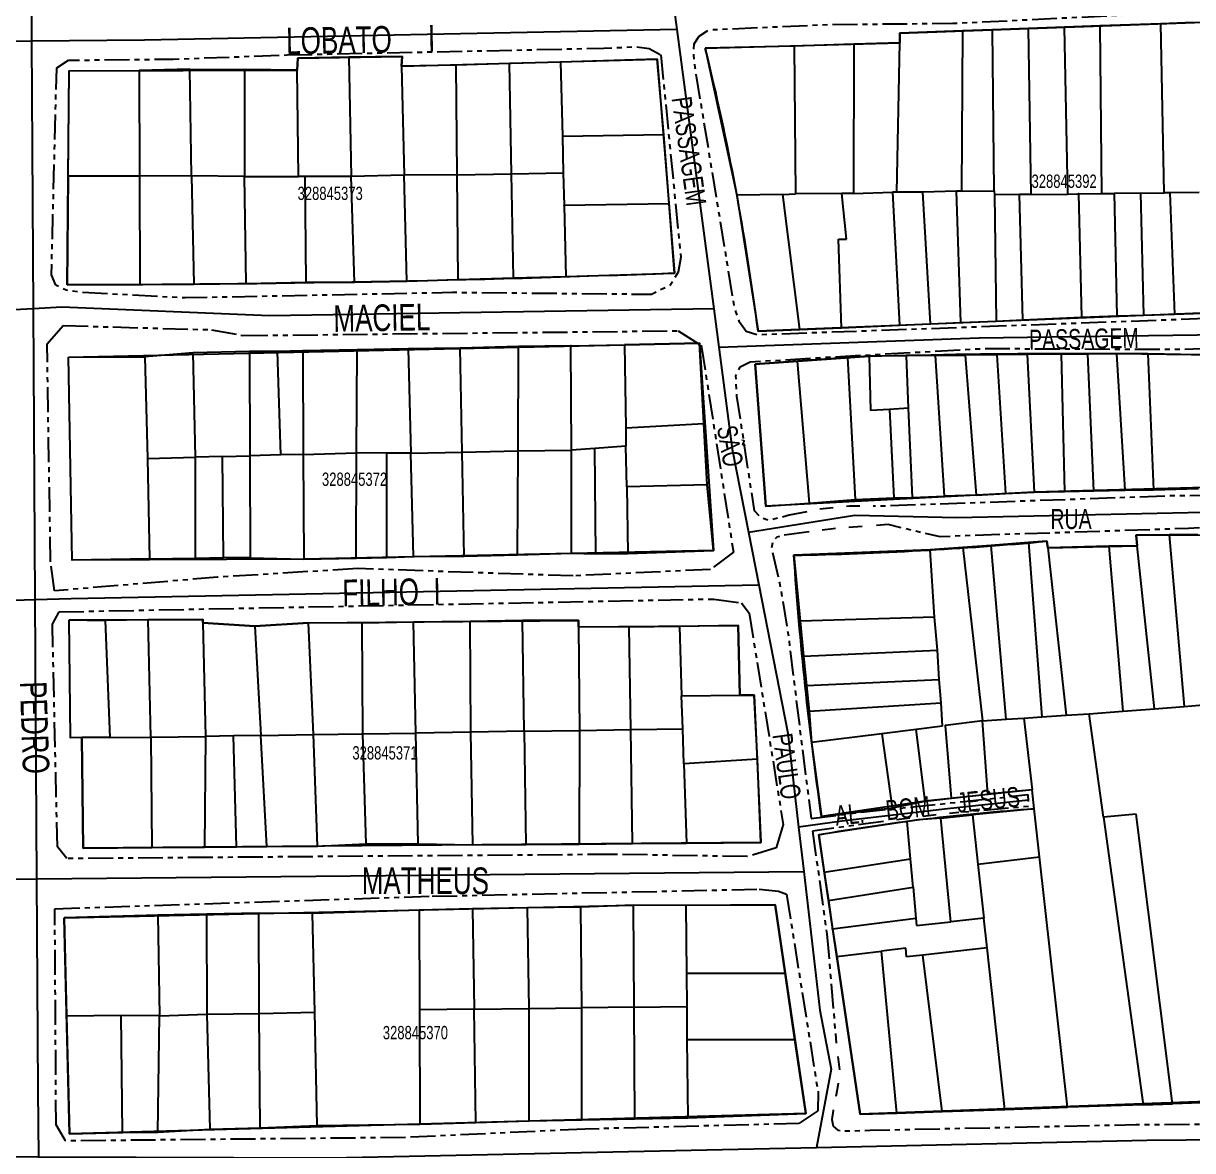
# Model space of a CAD drawing. Extents: x 203614 to 206284, y 4847494 to 4848495.
# Drawn here: x 205025.8 to 205201.4, y 4847971 to 4848140.3 of the extents above; entities that cross this region are included whole.
import ezdxf

# ---------------------------------------------------------------- set-up
doc = ezdxf.new("R2010")
doc.units = 0
doc.header["$LTSCALE"] = 1.5
doc.header["$MEASUREMENT"] = 0
doc.linetypes.add('PHANTOMX2', pattern=[5, 2.5, -0.5, 0.5, -0.5, 0.5, -0.5])
for name, color, linetype in [('CD-MALHA-LOTES', 40, 'CONTINUOUS'), ('CD_TXT_QUADRA', 7, 'CONTINUOUS'), ('RU-QUADRAS', 210, 'CONTINUOUS'), ('SV-EIXO-RUA-N-PAV', 6, 'CONTINUOUS'), ('SV-RUA-NAO-PAV-S-GUIA-C-GUIA', 7, 'PHANTOMX2'), ('SV-TXT-RUA-N-PAV-S-GUIA-C-GUIA', 7, 'CONTINUOUS')]:
    doc.layers.add(name, color=color, linetype=linetype)
doc.styles.add('ARIAL', font='ARIAL.TTF')

msp = doc.modelspace()

# ---------------------------------------------------------------- linework, layer by layer
at = {"layer": 'CD-MALHA-LOTES'}
for p, q in [((205187.51, 4848139.89), (205182.19, 4848139.69)), ((205196.69, 4848140.22), (205187.51, 4848139.89)), ((205187.51, 4848139.89), (205187.76, 4848114.7)), ((205201.58, 4848140.39), (205196.69, 4848140.22)), ((205197.18, 4848114.82), (205196.69, 4848140.22)), ((205166.88, 4848139.14), (205157.45, 4848138.8)), ((205157.45, 4848138.8), (205157.45, 4848137.36)), ((205166.88, 4848139.14), (205166.72, 4848115.06)), ((205171.41, 4848139.3), (205166.88, 4848139.14)), ((205176.74, 4848139.5), (205171.41, 4848139.3)), ((205171.66, 4848115.14), (205171.41, 4848139.3)), ((205182.19, 4848139.69), (205176.74, 4848139.5)), ((205176.74, 4848139.5), (205177.12, 4848114.58)), ((205182.69, 4848114.64), (205182.19, 4848139.69)), ((205141.62, 4848136.85), (205128.25, 4848136.56)), ((205128.25, 4848136.56), (205133, 4848114.45)), ((205150.57, 4848137.17), (205141.62, 4848136.85)), ((205141.62, 4848136.85), (205141.79, 4848114.65)), ((205150.57, 4848137.17), (205150.51, 4848114.73)), ((205157.45, 4848137.36), (205150.57, 4848137.17)), ((205157.01, 4848114.9), (205157.45, 4848137.36)), ((205067.04, 4848135.06), (205066.97, 4848133.25)), ((205074.72, 4848135.21), (205067.04, 4848135.06)), ((205082.7, 4848135.29), (205074.72, 4848135.21)), ((205074.72, 4848135.21), (205075.05, 4848117.29)), ((205082.62, 4848133.86), (205082.7, 4848135.29)), ((205121.03, 4848134.87), (205106.51, 4848134.45)), ((205122.01, 4848123.6), (205121.03, 4848134.87)), ((205032.56, 4848117.33), (205032.72, 4848133.13)), ((205032.72, 4848133.13), (205043.22, 4848133.21)), ((205050.84, 4848133.4), (205043.22, 4848133.21)), ((205043.22, 4848133.21), (205043.28, 4848117.34)), ((205051.1, 4848117.38), (205050.84, 4848133.4)), ((205050.84, 4848133.4), (205059.06, 4848133.35)), ((205059.06, 4848133.35), (205059.04, 4848117.27)), ((205066.97, 4848133.25), (205059.06, 4848133.35)), ((205067.14, 4848117.28), (205066.97, 4848133.25)), ((205090.85, 4848133.99), (205082.62, 4848133.86)), ((205082.62, 4848133.86), (205083.05, 4848117.47)), ((205098.84, 4848134.22), (205090.85, 4848133.99)), ((205091, 4848117.54), (205090.85, 4848133.99)), ((205106.51, 4848134.45), (205098.84, 4848134.22)), ((205099.13, 4848117.66), (205098.84, 4848134.22)), ((205106.51, 4848134.45), (205106.8, 4848123.35)), ((205106.8, 4848123.35), (205122.01, 4848123.6)), ((205106.8, 4848123.35), (205106.88, 4848117.81)), ((205122.81, 4848113.18), (205122.01, 4848123.6)), ((205032.56, 4848117.33), (205032.39, 4848100.99)), ((205043.28, 4848117.34), (205032.56, 4848117.33)), ((205051.1, 4848117.38), (205043.28, 4848117.34)), ((205043.28, 4848117.34), (205043.35, 4848101.03)), ((205051.1, 4848117.38), (205051.42, 4848101.08)), ((205059.04, 4848117.27), (205051.1, 4848117.38)), ((205059.04, 4848117.27), (205067.14, 4848117.28)), ((205059.29, 4848101.2), (205059.04, 4848117.27)), ((205068.09, 4848117.28), (205067.14, 4848117.28)), ((205075.05, 4848117.29), (205068.09, 4848117.28)), ((205068.09, 4848117.28), (205068.28, 4848101.38)), ((205083.05, 4848117.47), (205075.05, 4848117.29)), ((205075.57, 4848101.41), (205075.05, 4848117.29)), ((205091, 4848117.54), (205083.05, 4848117.47)), ((205083.44, 4848101.54), (205083.05, 4848117.47)), ((205091, 4848117.54), (205099.13, 4848117.66)), ((205091.13, 4848101.78), (205091, 4848117.54)), ((205099.13, 4848117.66), (205106.88, 4848117.81)), ((205099.46, 4848102.03), (205099.13, 4848117.66)), ((205106.88, 4848117.81), (205107.07, 4848112.93)), ((205139.89, 4848114.57), (205133, 4848114.45)), ((205133, 4848114.45), (205136.18, 4848094.02)), ((205139.89, 4848114.57), (205141.79, 4848114.65)), ((205142.44, 4848094.28), (205139.89, 4848114.57)), ((205148.78, 4848114.73), (205141.79, 4848114.65)), ((205149.47, 4848107.88), (205148.78, 4848114.73)), ((205150.51, 4848114.73), (205148.78, 4848114.73)), ((205150.51, 4848114.73), (205156.35, 4848114.9)), ((205157.01, 4848114.9), (205156.35, 4848114.9)), ((205156.35, 4848114.9), (205157.41, 4848094.92)), ((205160.92, 4848114.93), (205157.01, 4848114.9)), ((205165.98, 4848115.06), (205160.92, 4848114.93)), ((205162.05, 4848095.12), (205160.92, 4848114.93)), ((205166.62, 4848095.32), (205165.98, 4848115.06)), ((205166.72, 4848115.06), (205165.98, 4848115.06)), ((205166.72, 4848115.06), (205171.66, 4848115.14)), ((205171.66, 4848115.14), (205171.7, 4848114.52)), ((205175.42, 4848114.56), (205171.7, 4848114.52)), ((205171.7, 4848114.52), (205171.93, 4848095.52)), ((205177.12, 4848114.58), (205175.42, 4848114.56)), ((205175.94, 4848095.74), (205175.42, 4848114.56)), ((205177.12, 4848114.58), (205182.69, 4848114.64)), ((205182.69, 4848114.64), (205184.32, 4848114.66)), ((205184.32, 4848114.66), (205187.76, 4848114.7)), ((205184.32, 4848114.66), (205184.74, 4848096.13)), ((205187.76, 4848114.7), (205188.99, 4848114.71)), ((205188.99, 4848114.71), (205189.64, 4848114.72)), ((205193.64, 4848114.77), (205189.64, 4848114.72)), ((205189.64, 4848114.72), (205190.04, 4848096.32)), ((205193.64, 4848114.77), (205197.18, 4848114.82)), ((205194.13, 4848096.45), (205193.64, 4848114.77)), ((205198.02, 4848114.83), (205197.18, 4848114.82)), ((205202.4, 4848114.89), (205198.02, 4848114.83)), ((205198.02, 4848114.83), (205198.73, 4848096.61)), ((205122.81, 4848113.18), (205107.07, 4848112.93)), ((205107.07, 4848112.93), (205107.29, 4848102.24)), ((205123.62, 4848102.73), (205122.81, 4848113.18)), ((205148.73, 4848094.53), (205148.27, 4848107.88)), ((205148.27, 4848107.88), (205149.47, 4848107.88)), ((205051.42, 4848101.08), (205059.29, 4848101.2)), ((205059.29, 4848101.2), (205068.28, 4848101.38)), ((205068.28, 4848101.38), (205075.57, 4848101.41)), ((205075.57, 4848101.41), (205083.44, 4848101.54)), ((205083.44, 4848101.54), (205091.13, 4848101.78)), ((205091.13, 4848101.78), (205099.46, 4848102.03)), ((205099.46, 4848102.03), (205107.29, 4848102.24)), ((205107.29, 4848102.24), (205123.62, 4848102.73)), ((205032.39, 4848100.99), (205043.35, 4848101.03)), ((205043.35, 4848101.03), (205051.42, 4848101.08)), ((205175.94, 4848095.74), (205184.74, 4848096.13)), ((205184.74, 4848096.13), (205190.04, 4848096.32)), ((205190.04, 4848096.32), (205194.13, 4848096.45)), ((205194.13, 4848096.45), (205198.73, 4848096.61)), ((205198.73, 4848096.61), (205202.93, 4848096.75)), ((205136.18, 4848094.02), (205142.44, 4848094.28)), ((205142.44, 4848094.28), (205148.73, 4848094.53)), ((205148.73, 4848094.53), (205157.41, 4848094.92)), ((205157.41, 4848094.92), (205162.05, 4848095.12)), ((205162.05, 4848095.12), (205166.62, 4848095.32)), ((205166.62, 4848095.32), (205171.93, 4848095.52)), ((205171.93, 4848095.52), (205175.94, 4848095.74)), ((205051.32, 4848090.8), (205044.06, 4848090.18)), ((205059.78, 4848091), (205051.32, 4848090.8)), ((205051.67, 4848075.09), (205051.32, 4848090.8)), ((205064.01, 4848091), (205059.78, 4848091)), ((205059.78, 4848091), (205059.85, 4848075.32)), ((205067.82, 4848091.07), (205064.01, 4848091)), ((205064.49, 4848075.44), (205064.01, 4848091)), ((205075.95, 4848091.23), (205067.82, 4848091.07)), ((205067.82, 4848091.07), (205067.88, 4848075.53)), ((205075.89, 4848075.75), (205075.95, 4848091.23)), ((205083.62, 4848091.37), (205075.95, 4848091.23)), ((205091.43, 4848091.5), (205083.62, 4848091.37)), ((205083.62, 4848091.37), (205084.03, 4848075.73)), ((205100.2, 4848091.71), (205091.43, 4848091.5)), ((205091.74, 4848075.84), (205091.43, 4848091.5)), ((205100.14, 4848076.04), (205100.2, 4848091.71)), ((205108.08, 4848091.85), (205100.2, 4848091.71)), ((205108.08, 4848091.85), (205116.12, 4848092.01)), ((205108.15, 4848076.17), (205108.08, 4848091.85)), ((205127.36, 4848092.23), (205116.12, 4848092.01)), ((205116.12, 4848092.01), (205116.3, 4848079.54)), ((205128.03, 4848080.17), (205127.36, 4848092.23)), ((205194.69, 4848090.64), (205189.99, 4848090.61)), ((205202.08, 4848090.49), (205194.69, 4848090.64)), ((205194.69, 4848090.64), (205195.56, 4848070.23)), ((205032.61, 4848090.11), (205044.06, 4848090.18)), ((205033.15, 4848059.65), (205032.61, 4848090.11)), ((205044.06, 4848090.18), (205044.48, 4848074.93)), ((205142.12, 4848089.52), (205135.72, 4848089.06)), ((205135.72, 4848089.06), (205137.36, 4848067.76)), ((205149.63, 4848090.1), (205142.12, 4848089.52)), ((205143.89, 4848068.21), (205142.12, 4848089.52)), ((205152.85, 4848090.27), (205149.63, 4848090.1)), ((205149.63, 4848090.1), (205150.78, 4848068.74)), ((205158.47, 4848090.34), (205152.85, 4848090.27)), ((205152.85, 4848090.27), (205153.06, 4848082.11)), ((205162.83, 4848090.39), (205158.47, 4848090.34)), ((205158.75, 4848082.45), (205158.47, 4848090.34)), ((205162.83, 4848090.39), (205167.28, 4848090.44)), ((205164.19, 4848069.24), (205162.83, 4848090.39)), ((205172.03, 4848090.49), (205167.28, 4848090.44)), ((205167.28, 4848090.44), (205168.94, 4848069.42)), ((205176.58, 4848090.52), (205172.03, 4848090.49)), ((205172.03, 4848090.49), (205173.35, 4848069.65)), ((205181.69, 4848090.58), (205176.58, 4848090.52)), ((205176.58, 4848090.52), (205177.66, 4848069.87)), ((205181.69, 4848090.58), (205182.22, 4848069.96)), ((205185.69, 4848090.58), (205181.69, 4848090.58)), ((205189.99, 4848090.61), (205185.69, 4848090.58)), ((205186.62, 4848070.05), (205185.69, 4848090.58)), ((205189.99, 4848090.61), (205191.27, 4848070.15)), ((205155.91, 4848082.27), (205153.06, 4848082.11)), ((205158.75, 4848082.45), (205155.91, 4848082.27)), ((205155.91, 4848082.27), (205156.56, 4848068.99)), ((205159.38, 4848069.06), (205158.75, 4848082.45)), ((205116.3, 4848079.54), (205128.03, 4848080.17)), ((205128.54, 4848070.94), (205128.03, 4848080.17)), ((205116.3, 4848079.54), (205116.34, 4848076.74)), ((205116.34, 4848076.74), (205111.66, 4848076.43)), ((205116.48, 4848070.68), (205116.34, 4848076.74)), ((205044.48, 4848074.93), (205051.67, 4848075.09)), ((205044.48, 4848074.93), (205044.78, 4848059.82)), ((205055.75, 4848075.2), (205051.67, 4848075.09)), ((205051.68, 4848059.95), (205051.67, 4848075.09)), ((205055.75, 4848075.2), (205059.85, 4848075.32)), ((205055.87, 4848060.04), (205055.75, 4848075.2)), ((205064.49, 4848075.44), (205059.85, 4848075.32)), ((205059.85, 4848075.32), (205059.91, 4848059.97)), ((205067.88, 4848075.53), (205064.49, 4848075.44)), ((205067.88, 4848075.53), (205075.89, 4848075.75)), ((205067.88, 4848075.53), (205067.95, 4848059.79)), ((205075.83, 4848059.96), (205075.89, 4848075.75)), ((205080.41, 4848075.71), (205075.89, 4848075.75)), ((205080.4, 4848060.06), (205080.41, 4848075.71)), ((205084.03, 4848075.73), (205080.41, 4848075.71)), ((205084.03, 4848075.73), (205091.74, 4848075.84)), ((205084.44, 4848060.17), (205084.03, 4848075.73)), ((205091.74, 4848075.84), (205100.14, 4848076.04)), ((205092.06, 4848060.24), (205091.74, 4848075.84)), ((205100.07, 4848060.43), (205100.14, 4848076.04)), ((205100.14, 4848076.04), (205108.15, 4848076.17)), ((205111.66, 4848076.43), (205108.15, 4848076.17)), ((205108.15, 4848060.69), (205108.15, 4848076.17)), ((205111.8, 4848060.58), (205111.66, 4848076.43)), ((205128.54, 4848070.94), (205116.48, 4848070.68)), ((205116.48, 4848070.68), (205116.61, 4848060.63)), ((205129.46, 4848061.11), (205128.54, 4848070.94)), ((205168.94, 4848069.42), (205173.35, 4848069.65)), ((205173.35, 4848069.65), (205177.66, 4848069.87)), ((205177.66, 4848069.87), (205182.22, 4848069.96)), ((205182.22, 4848069.96), (205186.62, 4848070.05)), ((205186.62, 4848070.05), (205191.27, 4848070.15)), ((205191.27, 4848070.15), (205195.56, 4848070.23)), ((205195.56, 4848070.23), (205202.33, 4848070.42)), ((205137.36, 4848067.76), (205143.89, 4848068.21)), ((205143.89, 4848068.21), (205150.78, 4848068.74)), ((205150.78, 4848068.74), (205156.56, 4848068.99)), ((205156.56, 4848068.99), (205159.38, 4848069.06)), ((205159.38, 4848069.06), (205164.19, 4848069.24)), ((205168.94, 4848069.42), (205164.19, 4848069.24)), ((205197.91, 4848063.44), (205192.95, 4848063.42)), ((205192.95, 4848063.42), (205193.12, 4848061.8)), ((205202.21, 4848063.45), (205197.91, 4848063.44)), ((205197.91, 4848063.44), (205200.17, 4848037.68)), ((205116.61, 4848060.63), (205129.46, 4848061.11)), ((205162.03, 4848061.17), (205141.56, 4848060.38)), ((205166.91, 4848061.53), (205162.03, 4848061.17)), ((205162.69, 4848051.1), (205162.03, 4848061.17)), ((205171.2, 4848061.85), (205166.91, 4848061.53)), ((205166.91, 4848061.53), (205169.89, 4848035.52)), ((205176.8, 4848062.3), (205171.2, 4848061.85)), ((205173.44, 4848035.75), (205171.2, 4848061.85)), ((205179.53, 4848062.48), (205176.8, 4848062.3)), ((205176.8, 4848062.3), (205178.78, 4848036.09)), ((205179.7, 4848061.47), (205179.53, 4848062.48)), ((205188.84, 4848061.73), (205179.7, 4848061.47)), ((205179.7, 4848061.47), (205182.47, 4848036.34)), ((205193.12, 4848061.8), (205188.84, 4848061.73)), ((205188.84, 4848061.73), (205190.96, 4848036.96)), ((205195.73, 4848037.33), (205193.12, 4848061.8)), ((205044.78, 4848059.82), (205033.15, 4848059.65)), ((205044.78, 4848059.82), (205051.68, 4848059.95)), ((205051.68, 4848059.95), (205055.87, 4848060.04)), ((205059.91, 4848059.97), (205055.87, 4848060.04)), ((205059.91, 4848059.97), (205067.95, 4848059.79)), ((205067.95, 4848059.79), (205075.83, 4848059.96)), ((205075.83, 4848059.96), (205080.4, 4848060.06)), ((205080.4, 4848060.06), (205084.44, 4848060.17)), ((205084.44, 4848060.17), (205092.06, 4848060.24)), ((205092.06, 4848060.24), (205100.07, 4848060.43)), ((205100.07, 4848060.43), (205108.15, 4848060.69)), ((205108.15, 4848060.69), (205111.8, 4848060.58)), ((205111.8, 4848060.58), (205116.61, 4848060.63)), ((205141.56, 4848060.38), (205142.49, 4848050.47)), ((205032.7, 4848050.69), (205038.12, 4848050.59)), ((205032.9, 4848032.98), (205032.7, 4848050.69)), ((205044.57, 4848050.66), (205038.12, 4848050.59)), ((205038.12, 4848050.59), (205038.8, 4848033)), ((205052.81, 4848050.73), (205044.57, 4848050.66)), ((205044.96, 4848033.04), (205044.57, 4848050.66)), ((205052.81, 4848050.21), (205052.81, 4848050.73)), ((205084.42, 4848050.31), (205076.73, 4848050.17)), ((205092.95, 4848050.44), (205084.42, 4848050.31)), ((205084.78, 4848033.68), (205084.42, 4848050.31)), ((205100.82, 4848050.56), (205092.95, 4848050.44)), ((205093.03, 4848033.83), (205092.95, 4848050.44)), ((205109.21, 4848050.58), (205100.82, 4848050.56)), ((205101.05, 4848033.95), (205100.82, 4848050.56)), ((205109.21, 4848049.61), (205109.21, 4848050.58)), ((205162.69, 4848051.1), (205142.49, 4848050.47)), ((205142.49, 4848050.47), (205142.99, 4848045.2)), ((205163.1, 4848046.14), (205162.69, 4848051.1)), ((205060.62, 4848049.72), (205052.81, 4848050.21)), ((205052.81, 4848050.21), (205053.21, 4848033.18)), ((205068.67, 4848050.22), (205060.62, 4848049.72)), ((205060.62, 4848049.72), (205061.5, 4848033.3)), ((205069.39, 4848033.44), (205068.67, 4848050.22)), ((205076.73, 4848050.17), (205068.67, 4848050.22)), ((205076.84, 4848033.56), (205076.73, 4848050.17)), ((205116.83, 4848049.58), (205109.21, 4848049.61)), ((205109.21, 4848049.61), (205109.36, 4848034.08)), ((205124.36, 4848049.69), (205116.83, 4848049.58)), ((205117.06, 4848034.2), (205116.83, 4848049.58)), ((205133.2, 4848049.82), (205124.36, 4848049.69)), ((205124.36, 4848049.69), (205124.7, 4848039.26)), ((205133.43, 4848039.35), (205133.2, 4848049.82)), ((205142.99, 4848045.2), (205163.1, 4848046.14)), ((205142.99, 4848045.2), (205143.43, 4848040.8)), ((205163.38, 4848041.72), (205163.1, 4848046.14)), ((205143.43, 4848040.8), (205163.38, 4848041.72)), ((205163.66, 4848038.23), (205163.38, 4848041.72)), ((205143.43, 4848040.8), (205143.86, 4848036.95)), ((205124.7, 4848039.26), (205133.43, 4848039.35)), ((205124.86, 4848034.33), (205124.7, 4848039.26)), ((205135.58, 4848039.37), (205133.43, 4848039.35)), ((205136.09, 4848029.74), (205135.58, 4848039.37)), ((205143.86, 4848036.95), (205163.66, 4848038.23)), ((205163.86, 4848034.72), (205163.66, 4848038.23)), ((205200.17, 4848037.68), (205203.65, 4848037.95)), ((205143.86, 4848036.95), (205144.22, 4848032.27)), ((205178.78, 4848036.09), (205182.47, 4848036.34)), ((205182.47, 4848036.34), (205185.92, 4848036.56)), ((205185.92, 4848036.56), (205190.96, 4848036.96)), ((205188.05, 4848021.06), (205185.92, 4848036.56)), ((205190.96, 4848036.96), (205195.73, 4848037.33)), ((205195.73, 4848037.33), (205200.17, 4848037.68)), ((205163.86, 4848034.72), (205159.94, 4848034.22)), ((205169.89, 4848035.52), (205164.33, 4848034.8)), ((205165.24, 4848023.88), (205164.33, 4848034.8)), ((205169.89, 4848035.52), (205173.44, 4848035.75)), ((205170.7, 4848024.47), (205169.89, 4848035.52)), ((205173.44, 4848035.75), (205176.11, 4848035.92)), ((205176.11, 4848035.92), (205178.78, 4848036.09)), ((205176.11, 4848035.92), (205177.33, 4848025.15)), ((205034.6, 4848033), (205032.9, 4848032.98)), ((205034.6, 4848033), (205034.8, 4848016.37)), ((205038.8, 4848033), (205034.6, 4848033)), ((205038.8, 4848033), (205044.96, 4848033.04)), ((205044.96, 4848033.04), (205053.21, 4848033.18)), ((205044.96, 4848033.04), (205045.14, 4848016.46)), ((205053.21, 4848033.18), (205053.03, 4848016.52)), ((205057.41, 4848033.24), (205053.21, 4848033.18)), ((205061.5, 4848033.3), (205057.41, 4848033.24)), ((205057.86, 4848016.56), (205057.41, 4848033.24)), ((205061.5, 4848033.3), (205069.39, 4848033.44)), ((205062.39, 4848016.63), (205061.5, 4848033.3)), ((205069.39, 4848033.44), (205076.84, 4848033.56)), ((205069.99, 4848016.67), (205069.39, 4848033.44)), ((205076.84, 4848033.56), (205084.78, 4848033.68)), ((205077.32, 4848017.01), (205076.84, 4848033.56)), ((205093.03, 4848033.83), (205084.78, 4848033.68)), ((205085.12, 4848017.01), (205084.78, 4848033.68)), ((205101.05, 4848033.95), (205093.03, 4848033.83)), ((205093.33, 4848016.86), (205093.03, 4848033.83)), ((205101.05, 4848033.95), (205109.36, 4848034.08)), ((205101.05, 4848033.95), (205101.29, 4848016.93)), ((205109.36, 4848034.08), (205109.29, 4848017)), ((205109.36, 4848034.08), (205117.06, 4848034.2)), ((205117.06, 4848034.2), (205124.86, 4848034.33)), ((205117.31, 4848017.07), (205117.06, 4848034.2)), ((205125.03, 4848029.07), (205124.86, 4848034.33)), ((205154.76, 4848033.57), (205144.22, 4848032.27)), ((205159.94, 4848034.22), (205154.76, 4848033.57)), ((205154.76, 4848033.57), (205156.31, 4848022.43)), ((205161.27, 4848023.46), (205159.94, 4848034.22)), ((205144.22, 4848032.27), (205145.7, 4848021.16)), ((205136.09, 4848029.74), (205125.03, 4848029.07)), ((205136.57, 4848017.23), (205136.09, 4848029.74)), ((205125.03, 4848029.07), (205125.41, 4848017.14)), ((205165.24, 4848023.88), (205170.7, 4848024.47)), ((205177.33, 4848025.15), (205170.7, 4848024.47)), ((205177.65, 4848022.31), (205177.33, 4848025.15)), ((205145.7, 4848021.16), (205156.31, 4848022.43)), ((205156.31, 4848022.43), (205161.27, 4848023.46)), ((205161.27, 4848023.46), (205165.24, 4848023.88)), ((205177.65, 4848022.31), (205168.38, 4848021.38)), ((205178.46, 4848015.07), (205177.65, 4848022.31)), ((205158.58, 4848020.4), (205145.29, 4848018.4)), ((205160.28, 4848020.65), (205158.58, 4848020.4)), ((205159.08, 4848014.78), (205158.58, 4848020.4)), ((205163.62, 4848020.91), (205160.28, 4848020.65)), ((205163.62, 4848020.91), (205168.38, 4848021.38)), ((205165.12, 4848005.33), (205163.62, 4848020.91)), ((205168.38, 4848021.38), (205169.19, 4848013.96)), ((205192.97, 4848021.5), (205188.05, 4848021.06)), ((205188.05, 4848021.06), (205194.03, 4847977.85)), ((205198.41, 4847977.99), (205192.97, 4848021.5)), ((205069.99, 4848016.67), (205077.32, 4848017.01)), ((205077.32, 4848017.01), (205085.12, 4848017.01)), ((205085.12, 4848017.01), (205093.33, 4848016.86)), ((205093.33, 4848016.86), (205101.29, 4848016.93)), ((205101.29, 4848016.93), (205109.29, 4848017)), ((205109.29, 4848017), (205117.31, 4848017.07)), ((205117.31, 4848017.07), (205125.41, 4848017.14)), ((205125.41, 4848017.14), (205136.57, 4848017.23)), ((205145.29, 4848018.4), (205146.12, 4848012.79)), ((205034.8, 4848016.37), (205045.14, 4848016.46)), ((205045.14, 4848016.46), (205053.03, 4848016.52)), ((205053.03, 4848016.52), (205057.86, 4848016.56)), ((205057.86, 4848016.56), (205062.39, 4848016.63)), ((205062.39, 4848016.63), (205069.99, 4848016.67)), ((205146.12, 4848012.79), (205159.08, 4848014.78)), ((205159.46, 4848010.52), (205159.08, 4848014.78)), ((205169.19, 4848013.96), (205178.46, 4848015.07)), ((205169.19, 4848013.96), (205170.08, 4848005.85)), ((205182.63, 4847977.47), (205178.46, 4848015.07)), ((205146.12, 4848012.79), (205146.75, 4848008.53)), ((205146.75, 4848008.53), (205159.46, 4848010.52)), ((205159.46, 4848010.52), (205159.87, 4848005.86)), ((205146.75, 4848008.53), (205147.38, 4848004.25)), ((205046.01, 4848006.33), (205031.95, 4848005.94)), ((205053.38, 4848006.48), (205046.01, 4848006.33)), ((205046.01, 4848006.33), (205046.26, 4847991.19)), ((205061.21, 4848006.64), (205053.38, 4848006.48)), ((205053.46, 4847991.46), (205053.38, 4848006.48)), ((205061.27, 4847991.53), (205061.21, 4848006.64)), ((205069.25, 4848006.55), (205061.21, 4848006.64)), ((205085.26, 4848007.05), (205069.25, 4848006.55)), ((205069.62, 4847991.75), (205069.25, 4848006.55)), ((205093.31, 4848007.29), (205085.26, 4848007.05)), ((205085.26, 4848007.05), (205085.32, 4847992.11)), ((205101.56, 4848007.41), (205093.31, 4848007.29)), ((205093.31, 4848007.29), (205093.53, 4847992.2)), ((205109.57, 4848007.53), (205101.56, 4848007.41)), ((205101.78, 4847992.3), (205101.56, 4848007.41)), ((205117.46, 4848007.81), (205109.57, 4848007.53)), ((205109.73, 4847992.39), (205109.57, 4848007.53)), ((205117.56, 4847992.49), (205117.46, 4848007.81)), ((205125.31, 4848007.76), (205117.46, 4848007.81)), ((205138.73, 4848007.89), (205125.31, 4848007.76)), ((205125.31, 4848007.76), (205125.42, 4847997.6)), ((205140.23, 4847997.62), (205138.73, 4848007.89)), ((205031.95, 4848005.94), (205032.33, 4847991.15)), ((205147.38, 4848004.25), (205159.87, 4848005.86)), ((205159.87, 4848005.86), (205159.97, 4848004.78)), ((205159.97, 4848004.78), (205165.12, 4848005.33)), ((205170.08, 4848005.85), (205165.12, 4848005.33)), ((205170.57, 4848001.4), (205170.08, 4848005.85)), ((205147.38, 4848004.25), (205147.99, 4848000.12)), ((205158.35, 4848001.36), (205154.69, 4848000.92)), ((205158.45, 4848000.06), (205158.35, 4848001.36)), ((205170.57, 4848001.4), (205160.92, 4848000.33)), ((205173.23, 4847977.14), (205170.57, 4848001.4)), ((205147.99, 4848000.12), (205154.69, 4848000.92)), ((205147.99, 4848000.12), (205151.5, 4847976.41)), ((205157, 4847976.6), (205154.69, 4848000.92)), ((205160.92, 4848000.33), (205158.45, 4848000.06)), ((205163.82, 4847976.83), (205160.92, 4848000.33)), ((205125.42, 4847997.6), (205140.23, 4847997.62)), ((205125.42, 4847997.6), (205125.46, 4847992.6)), ((205141.69, 4847987.6), (205140.23, 4847997.62)), ((205093.53, 4847992.2), (205101.78, 4847992.3)), ((205101.78, 4847992.3), (205109.73, 4847992.39)), ((205101.82, 4847975.43), (205101.78, 4847992.3)), ((205117.56, 4847992.49), (205109.73, 4847992.39)), ((205109.73, 4847975.58), (205109.73, 4847992.39)), ((205117.56, 4847992.49), (205125.46, 4847992.6)), ((205117.68, 4847975.74), (205117.56, 4847992.49)), ((205125.46, 4847992.6), (205125.5, 4847987.6)), ((205040.52, 4847991.26), (205032.33, 4847991.15)), ((205032.33, 4847991.15), (205032.77, 4847973.46)), ((205040.7, 4847973.66), (205040.52, 4847991.26)), ((205046.26, 4847991.19), (205040.52, 4847991.26)), ((205046.01, 4847973.73), (205046.26, 4847991.19)), ((205046.26, 4847991.19), (205053.46, 4847991.46)), ((205053.46, 4847991.46), (205061.27, 4847991.53)), ((205053.89, 4847974.18), (205053.46, 4847991.46)), ((205061.27, 4847991.53), (205069.62, 4847991.75)), ((205061.39, 4847974.37), (205061.27, 4847991.53)), ((205069.98, 4847974.74), (205069.62, 4847991.75)), ((205093.53, 4847992.2), (205085.32, 4847992.11)), ((205085.32, 4847992.11), (205085.38, 4847974.95)), ((205093.78, 4847975.16), (205093.53, 4847992.2)), ((205141.69, 4847987.6), (205125.5, 4847987.6)), ((205125.5, 4847987.6), (205125.63, 4847975.89)), ((205143.35, 4847976.51), (205141.69, 4847987.6)), ((205214.25, 4847978.53), (205198.41, 4847977.99)), ((205125.63, 4847975.89), (205143.35, 4847976.51)), ((205151.5, 4847976.41), (205157, 4847976.6)), ((205157, 4847976.6), (205163.82, 4847976.83)), ((205163.82, 4847976.83), (205173.23, 4847977.14)), ((205173.23, 4847977.14), (205182.63, 4847977.47)), ((205194.03, 4847977.85), (205182.63, 4847977.47)), ((205194.03, 4847977.85), (205198.41, 4847977.99)), ((205061.39, 4847974.37), (205069.98, 4847974.74)), ((205069.98, 4847974.74), (205085.38, 4847974.95)), ((205085.38, 4847974.95), (205093.78, 4847975.16)), ((205093.78, 4847975.16), (205101.82, 4847975.43)), ((205101.82, 4847975.43), (205109.73, 4847975.58)), ((205109.73, 4847975.58), (205117.68, 4847975.74)), ((205117.68, 4847975.74), (205125.63, 4847975.89)), ((205032.77, 4847973.46), (205040.7, 4847973.66)), ((205040.7, 4847973.66), (205046.01, 4847973.73)), ((205046.01, 4847973.73), (205053.89, 4847974.18)), ((205053.89, 4847974.18), (205061.39, 4847974.37))]:
    msp.add_line(p, q, dxfattribs=at)
for p in [(205059.04, 4848117.27), (205059.04, 4848117.27), (205184.32, 4848114.66), (205107.07, 4848112.93), (205157.41, 4848094.92), (205157.41, 4848094.92), (205108.08, 4848091.85), (205185.69, 4848090.58), (205067.88, 4848075.53), (205091.74, 4848075.84), (205091.74, 4848075.84), (205142.99, 4848045.2), (205164.33, 4848034.8), (205164.33, 4848034.8), (205164.33, 4848034.8), (205164.33, 4848034.8), (205158.58, 4848020.4), (205069.25, 4848006.55), (205069.25, 4848006.55), (205147.38, 4848004.25), (205032.33, 4847991.15), (205032.33, 4847991.15), (205053.46, 4847991.46), (205053.46, 4847991.46), (205061.27, 4847991.53)]:
    msp.add_point(p, dxfattribs=at)
at = {"layer": 'RU-QUADRAS', "color": 6, "linetype": 'Continuous'}
for points in [[(205128.25, 4848136.56), (205157.45, 4848137.36), (205157.45, 4848138.8), (205236.33, 4848141.65), (205236.26, 4848142.73), (205248.17, 4848142.65), (205248.16, 4848137.45), (205247.32, 4848137.4), (205248.28, 4848097.6), (205212.59, 4848097.15), (205136.18, 4848094.02, 0.028609806)], [(205032.39, 4848100.99), (205032.72, 4848133.13), (205066.97, 4848133.25), (205067.04, 4848135.06), (205082.7, 4848135.29), (205082.62, 4848133.86), (205121.03, 4848134.87), (205123.62, 4848102.73, -0.0094176461)], [(205135.72, 4848089.06), (205152.85, 4848090.27, -0.0140203269), (205212.4, 4848090.3, -0.0166725756), (205270.62, 4848091.87), (205283.48, 4848091.25), (205339.95, 4848092.46), (205349.45, 4848093.67), (205356.06, 4848093.69), (205356.23, 4848092.3), (205375.31, 4848093.53, -0.0484173538), (205375.92, 4848074.93), (205351.97, 4848072.52), (205351.75, 4848074.3), (205315.57, 4848072), (205310.86, 4848071.87), (205310.79, 4848072.66), (205284.5, 4848071.3, 0.0192398052), (205240.05, 4848070.55), (205239.91, 4848071.57), (205177.66, 4848069.87), (205137.36, 4848067.76)]]:
    msp.add_lwpolyline(points, format="xyb", close=True, dxfattribs=at)
for points in [[(205032.61, 4848090.11), (205127.36, 4848092.23), (205129.46, 4848061.11), (205067.95, 4848059.79), (205033.15, 4848059.65)], [(205032.7, 4848050.69), (205052.81, 4848050.73), (205052.81, 4848050.21), (205060.62, 4848049.72), (205068.67, 4848050.22), (205109.21, 4848050.58), (205109.21, 4848049.61), (205133.2, 4848049.82), (205133.43, 4848039.35), (205135.58, 4848039.37), (205136.57, 4848017.23), (205034.8, 4848016.37), (205034.6, 4848033), (205032.9, 4848032.98)], [(205031.95, 4848005.94), (205117.46, 4848007.81), (205138.73, 4848007.89), (205143.35, 4847976.51), (205032.77, 4847973.46)]]:
    msp.add_lwpolyline(points, close=True, dxfattribs=at)
msp.add_lwpolyline([(205232.37, 4847979.39), (205151.5, 4847976.41), (205145.29, 4848018.4, -0.0268615065), (205177.65, 4848022.31), (205177.33, 4848025.15), (205161.27, 4848023.46), (205145.7, 4848021.16, -0.0190454575), (205141.56, 4848060.38, 0.0180739019), (205179.53, 4848062.48), (205179.7, 4848061.47), (205193.12, 4848061.8), (205192.95, 4848063.42), (205272.07, 4848063.67)], format="xyb", dxfattribs=at)
at = {"layer": 'SV-EIXO-RUA-N-PAV', "flags": 128}
for points in [[(205028.110942, 4847960.266197), (205028.160556, 4847970.01914), (205028.046455, 4847980.09811), (205027.856195, 4848011.77628), (205027.604211, 4848053.731757), (205027.341935, 4848097.400672), (205027.100655, 4848137.573817), (205026.866692, 4848176.528656), (205025.670889, 4848183.344732), (205023.917284, 4848193.34028), (205023.282029, 4848237.863959), (205022.762144, 4848274.301518), (205022.147639, 4848317.362869), (205022.887982, 4848321.157123), (205024.507166, 4848329.455441), (205023.382401, 4848374.044839), (205022.107493, 4848424.58643)], [(205116.317399, 4848183.734426), (205119.553503, 4848167.553904), (205121.647166, 4848157.085591), (205123.740455, 4848141.222385), (205123.989717, 4848139.333443), (205129.523234, 4848097.399761), (205130.28206, 4848091.649282), (205132.3067, 4848076.30631), (205134.738558, 4848063.855196), (205136.280827, 4848055.958775), (205140.63446, 4848033.668174), (205142.263608, 4848019.535388), (205143.048335, 4848012.858913), (205145.464562, 4847992.029369), (205147.130114, 4847983.201942), (205144.93514, 4847971.428901)], [(205123.989717, 4848139.333443), (205044.008435, 4848137.767741), (205027.100655, 4848137.573817), (204865.642119, 4848135.721962)], [(205130.28206, 4848091.649282), (205169.365236, 4848093.045109), (205249.387585, 4848094.159972), (205379.575223, 4848095.973731), (205384.554579, 4848096.043103), (205413.035521, 4848096.376214), (205474.01786, 4848102.997153)], [(205129.523234, 4848097.399761), (205062.804025, 4848096.340726), (205031.605903, 4848097.619337), (205027.341935, 4848097.400672), (205011.659562, 4848096.596448), (204858.098311, 4848094.294947), (204835.186221, 4848093.747793), (204729.597847, 4848091.226279), (204643.443703, 4848088.415104)], [(205134.738558, 4848063.855196), (205150.711051, 4848066.396274), (205166.034131, 4848066.063164), (205304.941184, 4848069.061158), (205384.521846, 4848071.110445)], [(204646.09817, 4848048.893042), (204832.014635, 4848052.356487), (204836.239709, 4848051.937472), (204847.485835, 4848050.822153), (205024.317817, 4848053.635099), (205027.604211, 4848053.731757), (205033.012375, 4848053.890821), (205136.280827, 4848055.958775)], [(205176.776062, 4848023.602819), (205164.634477, 4848022.267245), (205148.759355, 4848020.446007), (205142.263608, 4848019.535388)], [(204646.393111, 4848008.191217), (204656.333403, 4848006.965776), (204814.497656, 4848008.755832), (204837.319294, 4848009.091445), (205005.777949, 4848011.568778), (205027.856195, 4848011.77628), (205143.048335, 4848012.858913)], [(204636.94, 4847962.16), (204644.993902, 4847962.480581), (204661.435089, 4847963.360222), (204689.749402, 4847964.834926), (204824.832271, 4847966.309629), (204838.37939, 4847967.018903), (204852.999113, 4847967.784333), (204904.613746, 4847966.899511), (204953.278972, 4847967.194452), (204996.045382, 4847970.143859), (205028.160556, 4847970.01914), (205071.992628, 4847969.848918), (205144.93514, 4847971.428901), (205194.540514, 4847972.503385), (205235.931599, 4847972.884131), (205299.244484, 4847973.093267), (205335.300992, 4847973.445038), (205450.401624, 4847974.567971), (205470.623291, 4847974.631262), (205547.783096, 4847974.872764)]]:
    msp.add_lwpolyline(points, dxfattribs=at)
at = {"layer": 'SV-RUA-NAO-PAV-S-GUIA-C-GUIA'}
for p, q in [((205029.392772, 4848092.158652), (205031.797972, 4848094.884546)), ((205031.797972, 4848094.884546), (205054.083861, 4848094.247737)), ((205054.083861, 4848094.247737), (205058.793899, 4848093.377189)), ((205058.793899, 4848093.377189), (205124.172331, 4848094.09206)), ((205124.172331, 4848094.09206), (205127.643051, 4848091.913034)), ((205029.923207, 4848059.378032), (205029.392772, 4848092.158652)), ((205127.643051, 4848091.913034), (205132.464945, 4848060.828885)), ((205132.464945, 4848060.828885), (205129.035423, 4848058.255922)), ((205030.511196, 4848055.0297), (205029.923207, 4848059.378032)), ((205076.053254, 4848058.376322), (205055.006352, 4848057.085986)), ((205108.382988, 4848057.27451), (205076.053254, 4848058.376322)), ((205129.035423, 4848058.255922), (205108.382988, 4848057.27451)), ((205055.006352, 4848057.085986), (205030.511196, 4848055.0297)), ((205031.188825, 4848051.882506), (205129.524231, 4848053.806914)), ((205129.524231, 4848053.806914), (205133.681406, 4848053.233001)), ((205133.681406, 4848053.233001), (205134.851103, 4848051.656574)), ((205030.204395, 4848050.025385), (205031.188825, 4848051.882506)), ((205134.851103, 4848051.656574), (205139.950357, 4848019.947838)), ((205030.944724, 4848016.564231), (205030.204395, 4848050.025385)), ((205139.950357, 4848019.947838), (205138.902903, 4848016.448686)), ((205032.360566, 4848014.822383), (205030.944724, 4848016.564231)), ((205114.298593, 4848015.442205), (205032.360566, 4848014.822383)), ((205134.562112, 4848015.120534), (205114.298593, 4848015.442205)), ((205138.902903, 4848016.448686), (205134.562112, 4848015.120534)), ((205087.238629, 4848009.16766), (205136.344005, 4848010.221501)), ((205136.344005, 4848010.221501), (205139.230245, 4848009.900808)), ((205139.230245, 4848009.900808), (205140.456548, 4848009.494952)), ((205030.556701, 4848007.293814), (205087.238629, 4848009.16766)), ((205140.456548, 4848009.494952), (205145.185745, 4847979.719697)), ((205030.75613, 4847974.843276), (205030.556701, 4848007.293814)), ((205145.185745, 4847979.719697), (205145.163072, 4847976.949566)), ((205145.163072, 4847976.949566), (205142.276832, 4847975.025405)), ((205032.164948, 4847972.407216), (205030.75613, 4847974.843276)), ((205142.276832, 4847975.025405), (205110.203811, 4847974.196708)), ((205110.203811, 4847974.196708), (205083.200529, 4847972.924891)), ((205083.200529, 4847972.924891), (205032.164948, 4847972.407216))]:
    msp.add_line(p, q, dxfattribs=at)
at = {"layer": 'SV-RUA-NAO-PAV-S-GUIA-C-GUIA', "flags": 128}
for points in [[(205248.537723, 4848141.124521), (205248.717696, 4848097.590626), (205248.570773, 4848096.415241), (205247.762695, 4848095.90101), (205212.600435, 4848096.253763), (205161.439587, 4848094.378489), (205136.101095, 4848093.476778), (205134.411478, 4848093.991009), (205133.383016, 4848095.386779), (205132.646446, 4848097.59745), (205126.734743, 4848133.5868), (205126.514359, 4848135.496801), (205126.58782, 4848137.186417), (205127.322436, 4848138.361803), (205128.865129, 4848139.316803), (205146.785593, 4848140.107233), (205165.444016, 4848140.275617), (205193.596976, 4848141.654774), (205212.203641, 4848142.022924), (205213.908785, 4848141.533504)], [(205065.470774, 4848135.532428), (205112.998596, 4848136.541318), (205117.899189, 4848136.772499), (205119.828298, 4848136.494508), (205121.574995, 4848135.558842)], [(205121.574995, 4848135.558842), (205124.558524, 4848105.146733), (205124.157658, 4848102.90188), (205123.035231, 4848100.97772), (205120.148991, 4848099.5346), (205090.304675, 4848099.83004), (205050.140379, 4848099.024996), (205034.523866, 4848099.855293), (205032.279012, 4848100.175986), (205030.713386, 4848100.952732), (205030.049634, 4848102.499256), (205030.835892, 4848133.608268)], [(205030.835892, 4848133.608268), (205032.599706, 4848134.730695), (205048.344243, 4848134.90105), (205065.470774, 4848135.532428)], [(205143.490692, 4848066.902605), (205140.871255, 4848066.384817), (205137.827442, 4848065.598108), (205136.578595, 4848066.038878), (205135.623594, 4848067.06734), (205133.011917, 4848084.293467), (205132.832054, 4848087.342736), (205133.493209, 4848088.665044), (205134.968634, 4848089.408296), (205144.468375, 4848090.018818), (205170.069691, 4848091.431813), (205198.835946, 4848091.314149), (205229.394383, 4848092.208329), (205264.359245, 4848092.630224), (205298.327103, 4848092.645604), (205332.592934, 4848092.912994), (205349.323329, 4848093.991009), (205354.759486, 4848094.50524), (205356.081794, 4848094.211393), (205359.828335, 4848094.358317)], [(205347.242861, 4848072.013465), (205330.726697, 4848071.591062), (205289.366601, 4848070.228173), (205257.505379, 4848069.575848), (205198.676588, 4848069.302714), (205155.566961, 4848067.778655), (205153.456614, 4848067.765268)], [(205382.326328, 4848067.395347), (205357.402062, 4848068.391753), (205355.608247, 4848068.020619), (205354.024165, 4848067.53686), (205336.767275, 4848067.277319), (205303.905144, 4848066.668669), (205261.839945, 4848065.851567), (205227.225248, 4848065.431894), (205200.820083, 4848064.413989), (205165.511559, 4848063.239559), (205163.546392, 4848063.134021), (205161.041237, 4848063.690722), (205155.691293, 4848064.978117), (205153.784661, 4848064.83798)], [(205147.450106, 4848067.488199), (205145.461064, 4848067.278695)], [(205151.445524, 4848067.752511), (205149.864254, 4848067.74248), (205149.439147, 4848067.697704)], [(205147.796426, 4848064.397846), (205147.43299, 4848064.371134), (205145.810891, 4848064.15705)], [(205151.788582, 4848064.691269), (205149.792504, 4848064.544558)], [(205143.827704, 4848063.89531), (205140.031289, 4848063.394261), (205139.002827, 4848063.100414), (205138.402062, 4848062.453608), (205138.19475, 4848061.48426), (205139.408551, 4848056.220729), (205140.728096, 4848048.275332), (205143.31137, 4848027.281769), (205144.152527, 4848020.842044)], [(205144.152527, 4848020.842044), (205152.110187, 4848021.836752), (205167.528153, 4848023.428284), (205176.679462, 4848024.422991), (205176.778933, 4848022.632518), (205164.924855, 4848021.597638)], [(205154.998439, 4848020.382442), (205152.309128, 4848020.046278), (205144.351468, 4848018.9521)], [(205158.967874, 4848020.878622), (205156.983157, 4848020.630532)], [(205162.937308, 4848021.374801), (205160.952591, 4848021.126711)], [(205144.351468, 4848018.9521), (205146.511789, 4848003.497041)], [(205146.511789, 4848003.497041), (205147.915532, 4847987.083604)], [(205148.144652, 4847985.078807), (205148.417836, 4847983.073158)], [(205148.187978, 4847981.077224), (205148.051546, 4847980.154639), (205147.841527, 4847979.083542)], [(205147.450777, 4847977.090715), (205147.43299, 4847977), (205147.247423, 4847975.639175), (205147.43299, 4847974.649485), (205148.175258, 4847974.030928), (205148.917526, 4847973.907216), (205150.154639, 4847973.907216), (205153.028039, 4847974.018151), (205192.941783, 4847974.871628), (205229.559164, 4847975.103911), (205233.938176, 4847975.095826)]]:
    msp.add_lwpolyline(points, dxfattribs=at)

# ---------------------------------------------------------------- texts
at = {"layer": 'CD_TXT_QUADRA', "style": 'ARIAL', "width": 0.7}
for s, p in [('328845392', (205177.25, 4848115.56)), ('328845373', (205067.02, 4848113.74)), ('328845372', (205070.68, 4848070.8)), ('328845371', (205075.25, 4848029.7)), ('328845370', (205079.82, 4847987.68))]:
    msp.add_text(s, height=2, dxfattribs=at).set_placement(p)
at = {"layer": 'SV-TXT-RUA-N-PAV-S-GUIA-C-GUIA', "style": 'ARIAL', "width": 0.7}
for s, height, rotation, p in [('LOBATO     I', 4, 1, (205065.337609, 4848135.622569)), ('PASSAGEM', 3, 278, (205123.171496, 4848129.031996)), ('MACIEL', 4, 1, (205072.430471, 4848093.928041)), ('PASSAGEM', 3, 1, (205176.906415, 4848091.244255)), ('SÃO', 3, 280, (205129.974896, 4848079.573065)), ('FILHO  I', 4, 1, (205073.772364, 4848052.712761)), ('PEDRO', 4, 272, (205025.297628, 4848041.367112)), ('PAULO', 3, 278, (205138.313329, 4848033.404108)), ('AL.    BOM     JESUS', 3, 6, (205147.898449, 4848019.749921))]:
    msp.add_text(s, height=height, rotation=rotation, dxfattribs=at).set_placement(p)
for s, height, p in [('RUA', 3, (205180.088566, 4848064.318685)), ('MATHEUS', 4, (205076.647849, 4848009.484641, 17.395237))]:
    msp.add_text(s, height=height, dxfattribs=at).set_placement(p)

doc.saveas('drawing.dxf')
